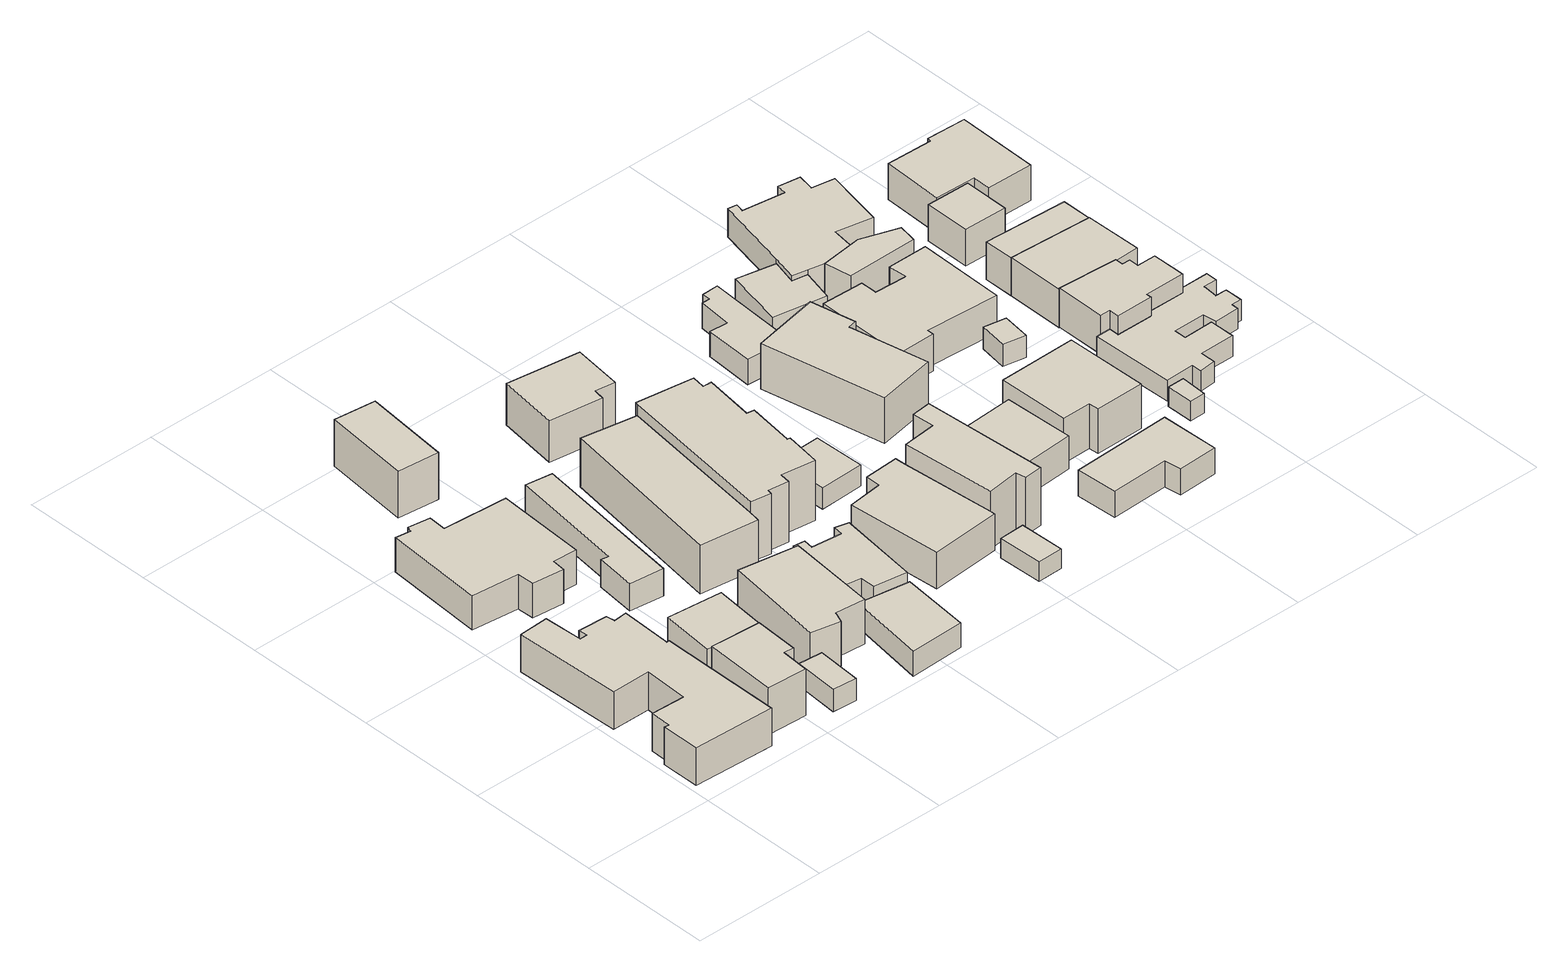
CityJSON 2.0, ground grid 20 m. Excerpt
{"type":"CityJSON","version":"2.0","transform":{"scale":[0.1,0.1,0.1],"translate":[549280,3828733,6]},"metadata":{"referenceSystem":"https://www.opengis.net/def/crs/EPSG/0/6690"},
"CityObjects":{
"building1":{"type":"Building","attributes":{"計測周辺長":62.45,"1/2500図郭":106,"区名":"東住吉区","町丁目名称":"住道矢田４丁目","街区番号":9,"class":"3001","usage":"411","measuredHeight":5.7,"storeysAboveGround":2,"BuildingDetailAttribute.buildingRoofEdgeArea":166.31,"BuildingDetailAttribute.buildingStructureType":"601","BuildingDetailAttribute.buildingStructureOrgType":"1","BuildingDetailAttribute.detailedUsage":"1110","BuildingDetailAttribute.specifiedBuildingCoverageRate":0.8,"BuildingDetailAttribute.surveyYear":2017,"BuildingRiverFloodingRiskAttribute.description":"2","BuildingRiverFloodingRiskAttribute.rank":"3","BuildingRiverFloodingRiskAttribute.depth":3.97,"BuildingRiverFloodingRiskAttribute.adminType":"1","BuildingRiverFloodingRiskAttribute.scale":"1","BuildingRiverFloodingRiskAttribute.duration":17.55,"BuildingIDAttribute.prefecture":"27","BuildingIDAttribute.city":"27121"},"geometry":[{"type":"Solid","lod":"1","boundaries":[[[[0,1,2,3,4,5,6,7,8,9,10,11,12,13,14,15,16,17]],[[16,18,19,17]],[[15,20,18,16]],[[14,21,20,15]],[[13,22,21,14]],[[12,23,22,13]],[[11,24,23,12]],[[10,25,24,11]],[[9,26,25,10]],[[8,27,26,9]],[[7,28,27,8]],[[6,29,28,7]],[[5,30,29,6]],[[4,31,30,5]],[[3,32,31,4]],[[2,33,32,3]],[[1,34,33,2]],[[0,35,34,1]],[[17,19,35,0]],[[18,20,21,22,23,24,25,26,27,28,29,30,31,32,33,34,35,19]]]]}]},
"building2":{"type":"Building","attributes":{"計測周辺長":36.95,"1/2500図郭":106,"区名":"東住吉区","町丁目名称":"住道矢田４丁目","街区番号":9,"class":"3001","usage":"411","measuredHeight":7.2,"storeysAboveGround":2,"BuildingDetailAttribute.buildingRoofEdgeArea":76.13,"BuildingDetailAttribute.buildingStructureType":"610","BuildingDetailAttribute.buildingStructureOrgType":"2","BuildingDetailAttribute.detailedUsage":"1110","BuildingDetailAttribute.specifiedBuildingCoverageRate":0.8,"BuildingDetailAttribute.surveyYear":2017,"BuildingRiverFloodingRiskAttribute.description":"2","BuildingRiverFloodingRiskAttribute.rank":"3","BuildingRiverFloodingRiskAttribute.depth":3.76,"BuildingRiverFloodingRiskAttribute.adminType":"1","BuildingRiverFloodingRiskAttribute.scale":"1","BuildingRiverFloodingRiskAttribute.duration":16.78,"BuildingIDAttribute.prefecture":"27","BuildingIDAttribute.city":"27121"},"geometry":[{"type":"Solid","lod":"1","boundaries":[[[[36,37,38,39,40,41]],[[40,42,43,41]],[[39,44,42,40]],[[38,45,44,39]],[[37,46,45,38]],[[36,47,46,37]],[[41,43,47,36]],[[42,44,45,46,47,43]]]]}]},
"building3":{"type":"Building","attributes":{"計測周辺長":67.31,"1/2500図郭":106,"区名":"東住吉区","町丁目名称":"住道矢田４丁目","街区番号":7,"class":"3001","usage":"411","measuredHeight":5.4,"storeysAboveGround":1,"BuildingDetailAttribute.buildingRoofEdgeArea":230.31,"BuildingDetailAttribute.buildingStructureType":"601","BuildingDetailAttribute.buildingStructureOrgType":"1","BuildingDetailAttribute.detailedUsage":"1110","BuildingDetailAttribute.specifiedBuildingCoverageRate":0.8,"BuildingDetailAttribute.surveyYear":2017,"BuildingRiverFloodingRiskAttribute.description":"2","BuildingRiverFloodingRiskAttribute.rank":"3","BuildingRiverFloodingRiskAttribute.depth":3.87,"BuildingRiverFloodingRiskAttribute.adminType":"1","BuildingRiverFloodingRiskAttribute.scale":"1","BuildingRiverFloodingRiskAttribute.duration":16.97,"BuildingIDAttribute.prefecture":"27","BuildingIDAttribute.city":"27121"},"geometry":[{"type":"Solid","lod":"1","boundaries":[[[[48,49,50,51,52,53,54,55,56,57,58,59]],[[58,60,61,59]],[[57,62,60,58]],[[56,63,62,57]],[[55,64,63,56]],[[54,65,64,55]],[[53,66,65,54]],[[52,67,66,53]],[[51,68,67,52]],[[50,69,68,51]],[[49,70,69,50]],[[48,71,70,49]],[[59,61,71,48]],[[60,62,63,64,65,66,67,68,69,70,71,61]]]]}]},
"building4":{"type":"Building","attributes":{"計測周辺長":20.59,"1/2500図郭":106,"区名":"東住吉区","町丁目名称":"住道矢田４丁目","街区番号":9,"class":"3001","usage":"411","measuredHeight":3.4,"storeysAboveGround":1,"BuildingDetailAttribute.buildingRoofEdgeArea":24.01,"BuildingDetailAttribute.buildingStructureType":"601","BuildingDetailAttribute.buildingStructureOrgType":"1","BuildingDetailAttribute.detailedUsage":"1110","BuildingDetailAttribute.specifiedBuildingCoverageRate":0.8,"BuildingDetailAttribute.surveyYear":2017,"BuildingRiverFloodingRiskAttribute.description":"2","BuildingRiverFloodingRiskAttribute.rank":"3","BuildingRiverFloodingRiskAttribute.depth":3.96,"BuildingRiverFloodingRiskAttribute.adminType":"1","BuildingRiverFloodingRiskAttribute.scale":"1","BuildingRiverFloodingRiskAttribute.duration":16.78,"BuildingIDAttribute.prefecture":"27","BuildingIDAttribute.city":"27121"},"geometry":[{"type":"Solid","lod":"1","boundaries":[[[[72,73,74,75]],[[74,76,77,75]],[[73,78,76,74]],[[72,79,78,73]],[[75,77,79,72]],[[76,78,79,77]]]]}]},
"building5":{"type":"Building","attributes":{"計測周辺長":35.33,"1/2500図郭":106,"区名":"東住吉区","町丁目名称":"住道矢田４丁目","街区番号":9,"class":"3001","usage":"411","measuredHeight":4.2,"storeysAboveGround":1,"BuildingDetailAttribute.buildingRoofEdgeArea":74.2,"BuildingDetailAttribute.buildingStructureType":"610","BuildingDetailAttribute.buildingStructureOrgType":"2","BuildingDetailAttribute.detailedUsage":"1110","BuildingDetailAttribute.specifiedBuildingCoverageRate":0.8,"BuildingDetailAttribute.surveyYear":2017,"BuildingRiverFloodingRiskAttribute.description":"2","BuildingRiverFloodingRiskAttribute.rank":"3","BuildingRiverFloodingRiskAttribute.depth":3.97,"BuildingRiverFloodingRiskAttribute.adminType":"1","BuildingRiverFloodingRiskAttribute.scale":"1","BuildingRiverFloodingRiskAttribute.duration":17.55,"BuildingIDAttribute.prefecture":"27","BuildingIDAttribute.city":"27121"},"geometry":[{"type":"Solid","lod":"1","boundaries":[[[[80,81,82,83,84,85]],[[84,86,87,85]],[[83,88,86,84]],[[82,89,88,83]],[[81,90,89,82]],[[80,91,90,81]],[[85,87,91,80]],[[86,88,89,90,91,87]]]]}]},
"building6":{"type":"Building","attributes":{"計測周辺長":48.67,"1/2500図郭":106,"区名":"東住吉区","町丁目名称":"住道矢田４丁目","街区番号":9,"class":"3001","usage":"411","measuredHeight":6.9,"storeysAboveGround":2,"BuildingDetailAttribute.buildingRoofEdgeArea":133.5,"BuildingDetailAttribute.buildingStructureType":"601","BuildingDetailAttribute.buildingStructureOrgType":"1","BuildingDetailAttribute.detailedUsage":"1110","BuildingDetailAttribute.specifiedBuildingCoverageRate":0.8,"BuildingDetailAttribute.surveyYear":2017,"BuildingRiverFloodingRiskAttribute.description":"2","BuildingRiverFloodingRiskAttribute.rank":"3","BuildingRiverFloodingRiskAttribute.depth":4.06,"BuildingRiverFloodingRiskAttribute.adminType":"1","BuildingRiverFloodingRiskAttribute.scale":"1","BuildingRiverFloodingRiskAttribute.duration":17.55,"BuildingIDAttribute.prefecture":"27","BuildingIDAttribute.city":"27121"},"geometry":[{"type":"Solid","lod":"1","boundaries":[[[[92,93,94,95,96,97]],[[96,98,99,97]],[[95,100,98,96]],[[94,101,100,95]],[[93,102,101,94]],[[92,103,102,93]],[[97,99,103,92]],[[98,100,101,102,103,99]]]]}]},
"building7":{"type":"Building","attributes":{"計測周辺長":57.58,"1/2500図郭":106,"区名":"東住吉区","町丁目名称":"住道矢田４丁目","街区番号":7,"class":"3001","usage":"411","measuredHeight":4.2,"storeysAboveGround":1,"BuildingDetailAttribute.buildingRoofEdgeArea":100.69,"BuildingDetailAttribute.buildingStructureType":"601","BuildingDetailAttribute.buildingStructureOrgType":"1","BuildingDetailAttribute.detailedUsage":"1110","BuildingDetailAttribute.specifiedBuildingCoverageRate":0.8,"BuildingDetailAttribute.surveyYear":2017,"BuildingRiverFloodingRiskAttribute.description":"2","BuildingRiverFloodingRiskAttribute.rank":"3","BuildingRiverFloodingRiskAttribute.depth":3.87,"BuildingRiverFloodingRiskAttribute.adminType":"1","BuildingRiverFloodingRiskAttribute.scale":"1","BuildingRiverFloodingRiskAttribute.duration":16.97,"BuildingIDAttribute.prefecture":"27","BuildingIDAttribute.city":"27121"},"geometry":[{"type":"Solid","lod":"1","boundaries":[[[[104,105,106,107,108,109]],[[108,110,111,109]],[[107,112,110,108]],[[106,113,112,107]],[[105,114,113,106]],[[104,115,114,105]],[[109,111,115,104]],[[110,112,113,114,115,111]]]]}]},
"building8":{"type":"Building","attributes":{"class":"3001","measuredHeight":7.2,"BuildingDetailAttribute.specifiedBuildingCoverageRate":0.8,"BuildingDetailAttribute.surveyYear":2017,"BuildingRiverFloodingRiskAttribute.description":"2","BuildingRiverFloodingRiskAttribute.rank":"3","BuildingRiverFloodingRiskAttribute.depth":3.97,"BuildingRiverFloodingRiskAttribute.adminType":"1","BuildingRiverFloodingRiskAttribute.scale":"1","BuildingRiverFloodingRiskAttribute.duration":17.82,"BuildingIDAttribute.prefecture":"27","BuildingIDAttribute.city":"27121"},"geometry":[{"type":"Solid","lod":"1","boundaries":[[[[116,117,118,119]],[[118,120,121,119]],[[117,122,120,118]],[[116,123,122,117]],[[119,121,123,116]],[[120,122,123,121]]]]}]},
"building9":{"type":"Building","attributes":{"計測周辺長":38.6,"1/2500図郭":106,"区名":"東住吉区","町丁目名称":"住道矢田４丁目","街区番号":9,"class":"3001","usage":"411","measuredHeight":3.8,"storeysAboveGround":2,"BuildingDetailAttribute.buildingRoofEdgeArea":89.41,"BuildingDetailAttribute.buildingStructureType":"601","BuildingDetailAttribute.buildingStructureOrgType":"1","BuildingDetailAttribute.detailedUsage":"1110","BuildingDetailAttribute.specifiedBuildingCoverageRate":0.8,"BuildingDetailAttribute.surveyYear":2017,"BuildingRiverFloodingRiskAttribute.description":"2","BuildingRiverFloodingRiskAttribute.rank":"3","BuildingRiverFloodingRiskAttribute.depth":4.32,"BuildingRiverFloodingRiskAttribute.adminType":"1","BuildingRiverFloodingRiskAttribute.scale":"1","BuildingRiverFloodingRiskAttribute.duration":17.8,"BuildingIDAttribute.prefecture":"27","BuildingIDAttribute.city":"27121"},"geometry":[{"type":"Solid","lod":"1","boundaries":[[[[124,125,126,127]],[[126,128,129,127]],[[125,130,128,126]],[[124,131,130,125]],[[127,129,131,124]],[[128,130,131,129]]]]}]},
"building10":{"type":"Building","attributes":{"計測周辺長":69.1,"1/2500図郭":106,"区名":"東住吉区","町丁目名称":"住道矢田４丁目","街区番号":8,"class":"3001","usage":"412","measuredHeight":7.4,"storeysAboveGround":2,"BuildingDetailAttribute.buildingRoofEdgeArea":223.31,"BuildingDetailAttribute.buildingStructureType":"601","BuildingDetailAttribute.buildingStructureOrgType":"1","BuildingDetailAttribute.detailedUsage":"1130","BuildingDetailAttribute.specifiedBuildingCoverageRate":0.8,"BuildingDetailAttribute.surveyYear":2017,"BuildingRiverFloodingRiskAttribute.description":"2","BuildingRiverFloodingRiskAttribute.rank":"3","BuildingRiverFloodingRiskAttribute.depth":3.98,"BuildingRiverFloodingRiskAttribute.adminType":"1","BuildingRiverFloodingRiskAttribute.scale":"1","BuildingRiverFloodingRiskAttribute.duration":16.97,"BuildingIDAttribute.prefecture":"27","BuildingIDAttribute.city":"27121"},"geometry":[{"type":"Solid","lod":"1","boundaries":[[[[132,133,134,135,136]],[[135,137,138,136]],[[134,139,137,135]],[[133,140,139,134]],[[132,141,140,133]],[[136,138,141,132]],[[137,139,140,141,138]]]]}]},
"building11":{"type":"Building","attributes":{"計測周辺長":44.23,"1/2500図郭":106,"区名":"東住吉区","町丁目名称":"住道矢田４丁目","街区番号":9,"class":"3001","usage":"411","measuredHeight":4.2,"storeysAboveGround":1,"BuildingDetailAttribute.buildingRoofEdgeArea":90.44,"BuildingDetailAttribute.buildingStructureType":"601","BuildingDetailAttribute.buildingStructureOrgType":"1","BuildingDetailAttribute.detailedUsage":"1110","BuildingDetailAttribute.specifiedBuildingCoverageRate":0.8,"BuildingDetailAttribute.surveyYear":2017,"BuildingRiverFloodingRiskAttribute.description":"2","BuildingRiverFloodingRiskAttribute.rank":"3","BuildingRiverFloodingRiskAttribute.depth":4.28,"BuildingRiverFloodingRiskAttribute.adminType":"1","BuildingRiverFloodingRiskAttribute.scale":"1","BuildingRiverFloodingRiskAttribute.duration":19.35,"BuildingIDAttribute.prefecture":"27","BuildingIDAttribute.city":"27121"},"geometry":[{"type":"Solid","lod":"1","boundaries":[[[[142,143,144,145,146,147,148,149,150,151]],[[150,152,153,151]],[[149,154,152,150]],[[148,155,154,149]],[[147,156,155,148]],[[146,157,156,147]],[[145,158,157,146]],[[144,159,158,145]],[[143,160,159,144]],[[142,161,160,143]],[[151,153,161,142]],[[152,154,155,156,157,158,159,160,161,153]]]]}]},
"building12":{"type":"Building","attributes":{"計測周辺長":72,"1/2500図郭":106,"区名":"東住吉区","町丁目名称":"住道矢田４丁目","街区番号":8,"class":"3001","usage":"412","measuredHeight":9.2,"storeysAboveGround":3,"BuildingDetailAttribute.buildingRoofEdgeArea":248.65,"BuildingDetailAttribute.buildingStructureType":"603","BuildingDetailAttribute.buildingStructureOrgType":"3","BuildingDetailAttribute.detailedUsage":"1130","BuildingDetailAttribute.specifiedBuildingCoverageRate":0.8,"BuildingDetailAttribute.surveyYear":2017,"BuildingRiverFloodingRiskAttribute.description":"2","BuildingRiverFloodingRiskAttribute.rank":"3","BuildingRiverFloodingRiskAttribute.depth":3.98,"BuildingRiverFloodingRiskAttribute.adminType":"1","BuildingRiverFloodingRiskAttribute.scale":"1","BuildingRiverFloodingRiskAttribute.duration":18.13,"BuildingIDAttribute.prefecture":"27","BuildingIDAttribute.city":"27121"},"geometry":[{"type":"Solid","lod":"1","boundaries":[[[[162,163,164,165,166,167,168,169,170,171,172,173,174,175,176]],[[175,177,178,176]],[[174,179,177,175]],[[173,180,179,174]],[[172,181,180,173]],[[171,182,181,172]],[[170,183,182,171]],[[169,184,183,170]],[[168,185,184,169]],[[167,186,185,168]],[[166,187,186,167]],[[165,188,187,166]],[[164,189,188,165]],[[163,190,189,164]],[[162,191,190,163]],[[176,178,191,162]],[[177,179,180,181,182,183,184,185,186,187,188,189,190,191,178]]]]}]},
"building13":{"type":"Building","attributes":{"計測周辺長":40.5,"1/2500図郭":106,"区名":"東住吉区","町丁目名称":"住道矢田４丁目","街区番号":8,"class":"3001","usage":"411","measuredHeight":6.4,"storeysAboveGround":2,"BuildingDetailAttribute.buildingRoofEdgeArea":96.51,"BuildingDetailAttribute.buildingStructureType":"601","BuildingDetailAttribute.buildingStructureOrgType":"1","BuildingDetailAttribute.detailedUsage":"1110","BuildingDetailAttribute.specifiedBuildingCoverageRate":0.8,"BuildingDetailAttribute.surveyYear":2017,"BuildingRiverFloodingRiskAttribute.description":"2","BuildingRiverFloodingRiskAttribute.rank":"3","BuildingRiverFloodingRiskAttribute.depth":4.09,"BuildingRiverFloodingRiskAttribute.adminType":"1","BuildingRiverFloodingRiskAttribute.scale":"1","BuildingRiverFloodingRiskAttribute.duration":16.97,"BuildingIDAttribute.prefecture":"27","BuildingIDAttribute.city":"27121"},"geometry":[{"type":"Solid","lod":"1","boundaries":[[[[192,193,194,195,196,197]],[[196,198,199,197]],[[195,200,198,196]],[[194,201,200,195]],[[193,202,201,194]],[[192,203,202,193]],[[197,199,203,192]],[[198,200,201,202,203,199]]]]}]},
"building14":{"type":"Building","attributes":{"計測周辺長":53.59,"1/2500図郭":106,"区名":"東住吉区","町丁目名称":"住道矢田４丁目","街区番号":9,"class":"3001","usage":"411","measuredHeight":5.7,"storeysAboveGround":2,"BuildingDetailAttribute.buildingRoofEdgeArea":159.07,"BuildingDetailAttribute.buildingStructureType":"601","BuildingDetailAttribute.buildingStructureOrgType":"1","BuildingDetailAttribute.detailedUsage":"1110","BuildingDetailAttribute.specifiedBuildingCoverageRate":0.8,"BuildingDetailAttribute.surveyYear":2017,"BuildingRiverFloodingRiskAttribute.description":"2","BuildingRiverFloodingRiskAttribute.rank":"3","BuildingRiverFloodingRiskAttribute.depth":4.08,"BuildingRiverFloodingRiskAttribute.adminType":"1","BuildingRiverFloodingRiskAttribute.scale":"1","BuildingRiverFloodingRiskAttribute.duration":19.35,"BuildingIDAttribute.prefecture":"27","BuildingIDAttribute.city":"27121"},"geometry":[{"type":"Solid","lod":"1","boundaries":[[[[204,205,206,207,208,209,210,211]],[[210,212,213,211]],[[209,214,212,210]],[[208,215,214,209]],[[207,216,215,208]],[[206,217,216,207]],[[205,218,217,206]],[[204,219,218,205]],[[211,213,219,204]],[[212,214,215,216,217,218,219,213]]]]}]},
"building15":{"type":"Building","attributes":{"計測周辺長":20.99,"1/2500図郭":106,"区名":"東住吉区","町丁目名称":"住道矢田４丁目","街区番号":9,"class":"3001","usage":"411","storeysAboveGround":1,"BuildingDetailAttribute.buildingRoofEdgeArea":25.4,"BuildingDetailAttribute.buildingStructureType":"610","BuildingDetailAttribute.buildingStructureOrgType":"2","BuildingDetailAttribute.detailedUsage":"1110","BuildingDetailAttribute.specifiedBuildingCoverageRate":0.8,"BuildingDetailAttribute.surveyYear":2017,"BuildingRiverFloodingRiskAttribute.description":"2","BuildingRiverFloodingRiskAttribute.rank":"3","BuildingRiverFloodingRiskAttribute.depth":4.02,"BuildingRiverFloodingRiskAttribute.adminType":"1","BuildingRiverFloodingRiskAttribute.scale":"1","BuildingRiverFloodingRiskAttribute.duration":17.8,"BuildingIDAttribute.prefecture":"27","BuildingIDAttribute.city":"27121"},"geometry":[{"type":"Solid","lod":"1","boundaries":[[[[220,221,222,223]],[[222,224,225,223]],[[221,226,224,222]],[[220,227,226,221]],[[223,225,227,220]],[[224,226,227,225]]]]}]},
"building16":{"type":"Building","attributes":{"class":"3001","measuredHeight":3.3,"BuildingDetailAttribute.specifiedBuildingCoverageRate":0.8,"BuildingDetailAttribute.surveyYear":2017,"BuildingRiverFloodingRiskAttribute.description":"2","BuildingRiverFloodingRiskAttribute.rank":"3","BuildingRiverFloodingRiskAttribute.depth":4.38,"BuildingRiverFloodingRiskAttribute.adminType":"1","BuildingRiverFloodingRiskAttribute.scale":"1","BuildingRiverFloodingRiskAttribute.duration":19.35,"BuildingIDAttribute.prefecture":"27","BuildingIDAttribute.city":"27121"},"geometry":[{"type":"Solid","lod":"1","boundaries":[[[[228,229,230,231]],[[230,232,233,231]],[[229,234,232,230]],[[228,235,234,229]],[[231,233,235,228]],[[232,234,235,233]]]]}]},
"building17":{"type":"Building","attributes":{"計測周辺長":55.22,"1/2500図郭":106,"区名":"東住吉区","町丁目名称":"住道矢田４丁目","街区番号":9,"class":"3001","usage":"411","measuredHeight":8.9,"storeysAboveGround":3,"BuildingDetailAttribute.buildingRoofEdgeArea":128.14,"BuildingDetailAttribute.buildingStructureType":"610","BuildingDetailAttribute.buildingStructureOrgType":"2","BuildingDetailAttribute.detailedUsage":"1110","BuildingDetailAttribute.specifiedBuildingCoverageRate":0.8,"BuildingDetailAttribute.surveyYear":2017,"BuildingRiverFloodingRiskAttribute.description":"2","BuildingRiverFloodingRiskAttribute.rank":"3","BuildingRiverFloodingRiskAttribute.depth":3.92,"BuildingRiverFloodingRiskAttribute.adminType":"1","BuildingRiverFloodingRiskAttribute.scale":"1","BuildingRiverFloodingRiskAttribute.duration":19.75,"BuildingIDAttribute.prefecture":"27","BuildingIDAttribute.city":"27121"},"geometry":[{"type":"Solid","lod":"1","boundaries":[[[[236,237,238,239,240,241,242,243]],[[242,244,245,243]],[[241,246,244,242]],[[240,247,246,241]],[[239,248,247,240]],[[238,249,248,239]],[[237,250,249,238]],[[236,251,250,237]],[[243,245,251,236]],[[244,246,247,248,249,250,251,245]]]]}]},
"building18":{"type":"Building","attributes":{"計測周辺長":39.57,"1/2500図郭":106,"区名":"東住吉区","町丁目名称":"住道矢田４丁目","街区番号":9,"class":"3001","usage":"411","measuredHeight":5.1,"storeysAboveGround":1,"BuildingDetailAttribute.buildingRoofEdgeArea":86.78,"BuildingDetailAttribute.buildingStructureType":"601","BuildingDetailAttribute.buildingStructureOrgType":"1","BuildingDetailAttribute.detailedUsage":"1110","BuildingDetailAttribute.specifiedBuildingCoverageRate":0.8,"BuildingDetailAttribute.surveyYear":2017,"BuildingRiverFloodingRiskAttribute.description":"2","BuildingRiverFloodingRiskAttribute.rank":"3","BuildingRiverFloodingRiskAttribute.depth":4.02,"BuildingRiverFloodingRiskAttribute.adminType":"1","BuildingRiverFloodingRiskAttribute.scale":"1","BuildingRiverFloodingRiskAttribute.duration":19.75,"BuildingIDAttribute.prefecture":"27","BuildingIDAttribute.city":"27121"},"geometry":[{"type":"Solid","lod":"1","boundaries":[[[[252,253,254,255]],[[254,256,257,255]],[[253,258,256,254]],[[252,259,258,253]],[[255,257,259,252]],[[256,258,259,257]]]]}]},
"building19":{"type":"Building","attributes":{"計測周辺長":58.29,"1/2500図郭":106,"区名":"東住吉区","町丁目名称":"住道矢田４丁目","街区番号":8,"class":"3001","usage":"411","measuredHeight":7,"storeysAboveGround":2,"BuildingDetailAttribute.buildingRoofEdgeArea":178.87,"BuildingDetailAttribute.buildingStructureType":"601","BuildingDetailAttribute.buildingStructureOrgType":"1","BuildingDetailAttribute.detailedUsage":"1110","BuildingDetailAttribute.specifiedBuildingCoverageRate":0.8,"BuildingDetailAttribute.surveyYear":2017,"BuildingRiverFloodingRiskAttribute.description":"2","BuildingRiverFloodingRiskAttribute.rank":"3","BuildingRiverFloodingRiskAttribute.depth":3.91,"BuildingRiverFloodingRiskAttribute.adminType":"1","BuildingRiverFloodingRiskAttribute.scale":"1","BuildingRiverFloodingRiskAttribute.duration":18.3,"BuildingIDAttribute.prefecture":"27","BuildingIDAttribute.city":"27121"},"geometry":[{"type":"Solid","lod":"1","boundaries":[[[[260,261,262,263,264,265]],[[264,266,267,265]],[[263,268,266,264]],[[262,269,268,263]],[[261,270,269,262]],[[260,271,270,261]],[[265,267,271,260]],[[266,268,269,270,271,267]]]]}]},
"building20":{"type":"Building","attributes":{"計測周辺長":40.36,"1/2500図郭":106,"区名":"東住吉区","町丁目名称":"住道矢田４丁目","街区番号":8,"class":"3001","usage":"422","measuredHeight":3.8,"storeysAboveGround":2,"BuildingDetailAttribute.buildingRoofEdgeArea":69.53,"BuildingDetailAttribute.buildingStructureType":"601","BuildingDetailAttribute.buildingStructureOrgType":"1","BuildingDetailAttribute.detailedUsage":"1409","BuildingDetailAttribute.specifiedBuildingCoverageRate":0.8,"BuildingDetailAttribute.surveyYear":2017,"BuildingRiverFloodingRiskAttribute.description":"2","BuildingRiverFloodingRiskAttribute.rank":"3","BuildingRiverFloodingRiskAttribute.depth":3.77,"BuildingRiverFloodingRiskAttribute.adminType":"1","BuildingRiverFloodingRiskAttribute.scale":"1","BuildingRiverFloodingRiskAttribute.duration":17.72,"BuildingIDAttribute.prefecture":"27","BuildingIDAttribute.city":"27121"},"geometry":[{"type":"Solid","lod":"1","boundaries":[[[[272,273,274,275,276,277,278,279]],[[278,280,281,279]],[[277,282,280,278]],[[276,283,282,277]],[[275,284,283,276]],[[274,285,284,275]],[[273,286,285,274]],[[272,287,286,273]],[[279,281,287,272]],[[280,282,283,284,285,286,287,281]]]]}]},
"building21":{"type":"Building","attributes":{"計測周辺長":47.29,"1/2500図郭":106,"区名":"東住吉区","町丁目名称":"住道矢田４丁目","街区番号":9,"class":"3001","usage":"411","measuredHeight":4,"storeysAboveGround":1,"BuildingDetailAttribute.buildingRoofEdgeArea":109.22,"BuildingDetailAttribute.buildingStructureType":"601","BuildingDetailAttribute.buildingStructureOrgType":"1","BuildingDetailAttribute.detailedUsage":"1110","BuildingDetailAttribute.specifiedBuildingCoverageRate":0.8,"BuildingDetailAttribute.surveyYear":2017,"BuildingRiverFloodingRiskAttribute.description":"2","BuildingRiverFloodingRiskAttribute.rank":"3","BuildingRiverFloodingRiskAttribute.depth":4.23,"BuildingRiverFloodingRiskAttribute.adminType":"1","BuildingRiverFloodingRiskAttribute.scale":"1","BuildingRiverFloodingRiskAttribute.duration":17.35,"BuildingIDAttribute.prefecture":"27","BuildingIDAttribute.city":"27121"},"geometry":[{"type":"Solid","lod":"1","boundaries":[[[[288,289,290,291,292,293]],[[292,294,295,293]],[[291,296,294,292]],[[290,297,296,291]],[[289,298,297,290]],[[288,299,298,289]],[[293,295,299,288]],[[294,296,297,298,299,295]]]]}]},
"building22":{"type":"Building","attributes":{"計測周辺長":51.57,"1/2500図郭":106,"区名":"東住吉区","町丁目名称":"住道矢田４丁目","街区番号":9,"class":"3001","usage":"411","measuredHeight":6.9,"storeysAboveGround":2,"BuildingDetailAttribute.buildingRoofEdgeArea":128.25,"BuildingDetailAttribute.buildingStructureType":"601","BuildingDetailAttribute.buildingStructureOrgType":"1","BuildingDetailAttribute.detailedUsage":"1110","BuildingDetailAttribute.specifiedBuildingCoverageRate":0.8,"BuildingDetailAttribute.surveyYear":2017,"BuildingRiverFloodingRiskAttribute.description":"2","BuildingRiverFloodingRiskAttribute.rank":"3","BuildingRiverFloodingRiskAttribute.depth":4.12,"BuildingRiverFloodingRiskAttribute.adminType":"1","BuildingRiverFloodingRiskAttribute.scale":"1","BuildingRiverFloodingRiskAttribute.duration":19.75,"BuildingIDAttribute.prefecture":"27","BuildingIDAttribute.city":"27121"},"geometry":[{"type":"Solid","lod":"1","boundaries":[[[[300,301,302,303,304,305]],[[304,306,307,305]],[[303,308,306,304]],[[302,309,308,303]],[[301,310,309,302]],[[300,311,310,301]],[[305,307,311,300]],[[306,308,309,310,311,307]]]]}]},
"building23":{"type":"Building","attributes":{"計測周辺長":33.67,"1/2500図郭":106,"区名":"東住吉区","町丁目名称":"住道矢田４丁目","街区番号":8,"class":"3001","usage":"411","measuredHeight":3.4,"storeysAboveGround":1,"BuildingDetailAttribute.buildingRoofEdgeArea":62.67,"BuildingDetailAttribute.buildingStructureType":"601","BuildingDetailAttribute.buildingStructureOrgType":"1","BuildingDetailAttribute.detailedUsage":"1110","BuildingDetailAttribute.specifiedBuildingCoverageRate":0.8,"BuildingDetailAttribute.surveyYear":2017,"BuildingRiverFloodingRiskAttribute.description":"2","BuildingRiverFloodingRiskAttribute.rank":"3","BuildingRiverFloodingRiskAttribute.depth":3.97,"BuildingRiverFloodingRiskAttribute.adminType":"1","BuildingRiverFloodingRiskAttribute.scale":"1","BuildingRiverFloodingRiskAttribute.duration":17.72,"BuildingIDAttribute.prefecture":"27","BuildingIDAttribute.city":"27121"},"geometry":[{"type":"Solid","lod":"1","boundaries":[[[[312,313,314,315,316,317]],[[316,318,319,317]],[[315,320,318,316]],[[314,321,320,315]],[[313,322,321,314]],[[312,323,322,313]],[[317,319,323,312]],[[318,320,321,322,323,319]]]]}]},
"building24":{"type":"Building","attributes":{"計測周辺長":67.05,"1/2500図郭":106,"区名":"東住吉区","町丁目名称":"住道矢田４丁目","街区番号":8,"class":"3001","usage":"411","measuredHeight":5.7,"storeysAboveGround":2,"BuildingDetailAttribute.buildingRoofEdgeArea":209.22,"BuildingDetailAttribute.buildingStructureType":"601","BuildingDetailAttribute.buildingStructureOrgType":"1","BuildingDetailAttribute.detailedUsage":"1110","BuildingDetailAttribute.specifiedBuildingCoverageRate":0.8,"BuildingDetailAttribute.surveyYear":2017,"BuildingRiverFloodingRiskAttribute.description":"2","BuildingRiverFloodingRiskAttribute.rank":"3","BuildingRiverFloodingRiskAttribute.depth":4.11,"BuildingRiverFloodingRiskAttribute.adminType":"1","BuildingRiverFloodingRiskAttribute.scale":"1","BuildingRiverFloodingRiskAttribute.duration":18.3,"BuildingIDAttribute.prefecture":"27","BuildingIDAttribute.city":"27121"},"geometry":[{"type":"Solid","lod":"1","boundaries":[[[[324,325,326,327,328,329,330,331,332,333]],[[332,334,335,333]],[[331,336,334,332]],[[330,337,336,331]],[[329,338,337,330]],[[328,339,338,329]],[[327,340,339,328]],[[326,341,340,327]],[[325,342,341,326]],[[324,343,342,325]],[[333,335,343,324]],[[334,336,337,338,339,340,341,342,343,335]]]]}]},
"building25":{"type":"Building","attributes":{"計測周辺長":15.49,"1/2500図郭":106,"区名":"東住吉区","町丁目名称":"住道矢田４丁目","街区番号":8,"class":"3001","usage":"411","measuredHeight":3.4,"storeysAboveGround":1,"BuildingDetailAttribute.buildingRoofEdgeArea":14.8,"BuildingDetailAttribute.buildingStructureType":"601","BuildingDetailAttribute.buildingStructureOrgType":"1","BuildingDetailAttribute.detailedUsage":"1110","BuildingDetailAttribute.specifiedBuildingCoverageRate":0.8,"BuildingDetailAttribute.surveyYear":2017,"BuildingRiverFloodingRiskAttribute.description":"2","BuildingRiverFloodingRiskAttribute.rank":"3","BuildingRiverFloodingRiskAttribute.depth":4.21,"BuildingRiverFloodingRiskAttribute.adminType":"1","BuildingRiverFloodingRiskAttribute.scale":"1","BuildingRiverFloodingRiskAttribute.duration":18.3,"BuildingIDAttribute.prefecture":"27","BuildingIDAttribute.city":"27121"},"geometry":[{"type":"Solid","lod":"1","boundaries":[[[[344,345,346,347]],[[346,348,349,347]],[[345,350,348,346]],[[344,351,350,345]],[[347,349,351,344]],[[348,350,351,349]]]]}]},
"building26":{"type":"Building","attributes":{"計測周辺長":12.76,"1/2500図郭":106,"区名":"東住吉区","町丁目名称":"住道矢田４丁目","街区番号":10,"class":"3001","usage":"411","storeysAboveGround":1,"BuildingDetailAttribute.buildingRoofEdgeArea":9.5,"BuildingDetailAttribute.buildingStructureType":"601","BuildingDetailAttribute.buildingStructureOrgType":"1","BuildingDetailAttribute.detailedUsage":"1110","BuildingDetailAttribute.specifiedBuildingCoverageRate":0.8,"BuildingDetailAttribute.surveyYear":2017,"BuildingRiverFloodingRiskAttribute.description":"2","BuildingRiverFloodingRiskAttribute.rank":"3","BuildingRiverFloodingRiskAttribute.depth":3.88,"BuildingRiverFloodingRiskAttribute.adminType":"1","BuildingRiverFloodingRiskAttribute.scale":"1","BuildingRiverFloodingRiskAttribute.duration":21.5,"BuildingIDAttribute.prefecture":"27","BuildingIDAttribute.city":"27121"},"geometry":[{"type":"Solid","lod":"1","boundaries":[[[[352,353,354,355]],[[354,356,357,355]],[[353,358,356,354]],[[352,359,358,353]],[[355,357,359,352]],[[356,358,359,357]]]]}]},
"building27":{"type":"Building","attributes":{"計測周辺長":29.72,"1/2500図郭":106,"区名":"東住吉区","町丁目名称":"住道矢田４丁目","街区番号":8,"class":"3001","usage":"411","measuredHeight":6.3,"storeysAboveGround":2,"BuildingDetailAttribute.buildingRoofEdgeArea":46.28,"BuildingDetailAttribute.buildingStructureType":"610","BuildingDetailAttribute.buildingStructureOrgType":"2","BuildingDetailAttribute.detailedUsage":"1110","BuildingDetailAttribute.specifiedBuildingCoverageRate":0.8,"BuildingDetailAttribute.surveyYear":2017,"BuildingRiverFloodingRiskAttribute.description":"2","BuildingRiverFloodingRiskAttribute.rank":"3","BuildingRiverFloodingRiskAttribute.depth":4.07,"BuildingRiverFloodingRiskAttribute.adminType":"1","BuildingRiverFloodingRiskAttribute.scale":"1","BuildingRiverFloodingRiskAttribute.duration":18.3,"BuildingIDAttribute.prefecture":"27","BuildingIDAttribute.city":"27121"},"geometry":[{"type":"Solid","lod":"1","boundaries":[[[[360,361,362,363,364]],[[363,365,366,364]],[[362,367,365,363]],[[361,368,367,362]],[[360,369,368,361]],[[364,366,369,360]],[[365,367,368,369,366]]]]}]},
"building28":{"type":"Building","attributes":{"計測周辺長":64.27,"1/2500図郭":106,"区名":"東住吉区","町丁目名称":"住道矢田４丁目","街区番号":8,"class":"3001","usage":"411","measuredHeight":4.4,"storeysAboveGround":1,"BuildingDetailAttribute.buildingRoofEdgeArea":190.84,"BuildingDetailAttribute.buildingStructureType":"601","BuildingDetailAttribute.buildingStructureOrgType":"1","BuildingDetailAttribute.detailedUsage":"1110","BuildingDetailAttribute.specifiedBuildingCoverageRate":0.8,"BuildingDetailAttribute.surveyYear":2017,"BuildingRiverFloodingRiskAttribute.description":"2","BuildingRiverFloodingRiskAttribute.rank":"3","BuildingRiverFloodingRiskAttribute.depth":4.07,"BuildingRiverFloodingRiskAttribute.adminType":"1","BuildingRiverFloodingRiskAttribute.scale":"1","BuildingRiverFloodingRiskAttribute.duration":17.72,"BuildingIDAttribute.prefecture":"27","BuildingIDAttribute.city":"27121"},"geometry":[{"type":"Solid","lod":"1","boundaries":[[[[370,371,372,373,374,375,376,377,378,379,380,381,382,383]],[[382,384,385,383]],[[381,386,384,382]],[[380,387,386,381]],[[379,388,387,380]],[[378,389,388,379]],[[377,390,389,378]],[[376,391,390,377]],[[375,392,391,376]],[[374,393,392,375]],[[373,394,393,374]],[[372,395,394,373]],[[371,396,395,372]],[[370,397,396,371]],[[383,385,397,370]],[[384,386,387,388,389,390,391,392,393,394,395,396,397,385]]]]}]},
"building29":{"type":"Building","attributes":{"計測周辺長":51.06,"1/2500図郭":106,"区名":"東住吉区","町丁目名称":"住道矢田４丁目","街区番号":10,"class":"3001","usage":"411","measuredHeight":3.2,"storeysAboveGround":2,"BuildingDetailAttribute.buildingRoofEdgeArea":104.4,"BuildingDetailAttribute.buildingStructureType":"601","BuildingDetailAttribute.buildingStructureOrgType":"1","BuildingDetailAttribute.detailedUsage":"1110","BuildingDetailAttribute.specifiedBuildingCoverageRate":0.8,"BuildingDetailAttribute.surveyYear":2017,"BuildingRiverFloodingRiskAttribute.description":"2","BuildingRiverFloodingRiskAttribute.rank":"3","BuildingRiverFloodingRiskAttribute.depth":3.88,"BuildingRiverFloodingRiskAttribute.adminType":"1","BuildingRiverFloodingRiskAttribute.scale":"1","BuildingRiverFloodingRiskAttribute.duration":21.5,"BuildingIDAttribute.prefecture":"27","BuildingIDAttribute.city":"27121"},"geometry":[{"type":"Solid","lod":"1","boundaries":[[[[398,399,400,401,402,403,404,405,406,407,408,409,410,411,412,413,414,415,416,417,418,419,420,421,422,423,424]],[[423,425,426,424]],[[422,427,425,423]],[[421,428,427,422]],[[420,429,428,421]],[[419,430,429,420]],[[418,431,430,419]],[[417,432,431,418]],[[416,433,432,417]],[[415,434,433,416]],[[414,435,434,415]],[[413,436,435,414]],[[412,437,436,413]],[[411,438,437,412]],[[410,439,438,411]],[[409,440,439,410]],[[408,441,440,409]],[[407,442,441,408]],[[406,443,442,407]],[[405,444,443,406]],[[404,445,444,405]],[[403,446,445,404]],[[402,447,446,403]],[[401,448,447,402]],[[400,449,448,401]],[[399,450,449,400]],[[398,451,450,399]],[[424,426,451,398]],[[425,427,428,429,430,431,432,433,434,435,436,437,438,439,440,441,442,443,444,445,446,447,448,449,450,451,426]]]]}]},
"building30":{"type":"Building","attributes":{"計測周辺長":43.67,"1/2500図郭":106,"区名":"東住吉区","町丁目名称":"住道矢田４丁目","街区番号":10,"class":"3001","usage":"411","measuredHeight":6,"storeysAboveGround":2,"BuildingDetailAttribute.buildingRoofEdgeArea":97.14,"BuildingDetailAttribute.buildingStructureType":"601","BuildingDetailAttribute.buildingStructureOrgType":"1","BuildingDetailAttribute.detailedUsage":"1110","BuildingDetailAttribute.specifiedBuildingCoverageRate":0.8,"BuildingDetailAttribute.surveyYear":2017,"BuildingRiverFloodingRiskAttribute.description":"2","BuildingRiverFloodingRiskAttribute.rank":"3","BuildingRiverFloodingRiskAttribute.depth":3.88,"BuildingRiverFloodingRiskAttribute.adminType":"1","BuildingRiverFloodingRiskAttribute.scale":"1","BuildingRiverFloodingRiskAttribute.duration":21.5,"BuildingIDAttribute.prefecture":"27","BuildingIDAttribute.city":"27121"},"geometry":[{"type":"Solid","lod":"1","boundaries":[[[[452,453,454,455,456,457,458,459,460,461,462,463,464]],[[463,465,466,464]],[[462,467,465,463]],[[461,468,467,462]],[[460,469,468,461]],[[459,470,469,460]],[[458,471,470,459]],[[457,472,471,458]],[[456,473,472,457]],[[455,474,473,456]],[[454,475,474,455]],[[453,476,475,454]],[[452,477,476,453]],[[464,466,477,452]],[[465,467,468,469,470,471,472,473,474,475,476,477,466]]]]}]},
"building31":{"type":"Building","attributes":{"計測周辺長":42.42,"1/2500図郭":106,"区名":"東住吉区","町丁目名称":"住道矢田４丁目","街区番号":10,"class":"3001","usage":"411","measuredHeight":5.8,"storeysAboveGround":2,"BuildingDetailAttribute.buildingRoofEdgeArea":109.33,"BuildingDetailAttribute.buildingStructureType":"601","BuildingDetailAttribute.buildingStructureOrgType":"1","BuildingDetailAttribute.detailedUsage":"1110","BuildingDetailAttribute.specifiedBuildingCoverageRate":0.8,"BuildingDetailAttribute.surveyYear":2017,"BuildingRiverFloodingRiskAttribute.description":"2","BuildingRiverFloodingRiskAttribute.rank":"3","BuildingRiverFloodingRiskAttribute.depth":3.68,"BuildingRiverFloodingRiskAttribute.adminType":"1","BuildingRiverFloodingRiskAttribute.scale":"1","BuildingRiverFloodingRiskAttribute.duration":19.85,"BuildingIDAttribute.prefecture":"27","BuildingIDAttribute.city":"27121"},"geometry":[{"type":"Solid","lod":"1","boundaries":[[[[478,479,480,481,482]],[[481,483,484,482]],[[480,485,483,481]],[[479,486,485,480]],[[478,487,486,479]],[[482,484,487,478]],[[483,485,486,487,484]]]]}]},
"building32":{"type":"Building","attributes":{"class":"3001","measuredHeight":5.7,"BuildingDetailAttribute.specifiedBuildingCoverageRate":0.8,"BuildingDetailAttribute.surveyYear":2017,"BuildingRiverFloodingRiskAttribute.description":"2","BuildingRiverFloodingRiskAttribute.rank":"3","BuildingRiverFloodingRiskAttribute.depth":3.88,"BuildingRiverFloodingRiskAttribute.adminType":"1","BuildingRiverFloodingRiskAttribute.scale":"1","BuildingRiverFloodingRiskAttribute.duration":19.85,"BuildingIDAttribute.prefecture":"27","BuildingIDAttribute.city":"27121"},"geometry":[{"type":"Solid","lod":"1","boundaries":[[[[488,489,490,491]],[[490,492,493,491]],[[489,494,492,490]],[[488,495,494,489]],[[491,493,495,488]],[[492,494,495,493]]]]}]},
"building33":{"type":"Building","attributes":{"計測周辺長":34.09,"1/2500図郭":106,"区名":"東住吉区","町丁目名称":"住道矢田４丁目","街区番号":10,"class":"3001","usage":"411","measuredHeight":5.8,"storeysAboveGround":2,"BuildingDetailAttribute.buildingRoofEdgeArea":56.3,"BuildingDetailAttribute.buildingStructureType":"601","BuildingDetailAttribute.buildingStructureOrgType":"1","BuildingDetailAttribute.detailedUsage":"1110","BuildingDetailAttribute.specifiedBuildingCoverageRate":0.8,"BuildingDetailAttribute.surveyYear":2017,"BuildingRiverFloodingRiskAttribute.description":"2","BuildingRiverFloodingRiskAttribute.rank":"3","BuildingRiverFloodingRiskAttribute.depth":3.78,"BuildingRiverFloodingRiskAttribute.adminType":"1","BuildingRiverFloodingRiskAttribute.scale":"1","BuildingRiverFloodingRiskAttribute.duration":19.85,"BuildingIDAttribute.prefecture":"27","BuildingIDAttribute.city":"27121"},"geometry":[{"type":"Solid","lod":"1","boundaries":[[[[481,496,497,482]],[[497,498,499,482]],[[496,500,498,497]],[[481,501,500,496]],[[482,499,501,481]],[[498,500,501,499]]]]}]},
"building34":{"type":"Building","attributes":{"計測周辺長":51.99,"1/2500図郭":106,"区名":"東住吉区","町丁目名称":"住道矢田４丁目","街区番号":11,"class":"3001","usage":"411","measuredHeight":5.5,"storeysAboveGround":2,"BuildingDetailAttribute.buildingRoofEdgeArea":147.71,"BuildingDetailAttribute.buildingStructureType":"601","BuildingDetailAttribute.buildingStructureOrgType":"1","BuildingDetailAttribute.detailedUsage":"1110","BuildingDetailAttribute.specifiedBuildingCoverageRate":0.8,"BuildingDetailAttribute.surveyYear":2017,"BuildingRiverFloodingRiskAttribute.description":"2","BuildingRiverFloodingRiskAttribute.rank":"3","BuildingRiverFloodingRiskAttribute.depth":3.77,"BuildingRiverFloodingRiskAttribute.adminType":"1","BuildingRiverFloodingRiskAttribute.scale":"1","BuildingRiverFloodingRiskAttribute.duration":21.15,"BuildingIDAttribute.prefecture":"27","BuildingIDAttribute.city":"27121"},"geometry":[{"type":"Solid","lod":"1","boundaries":[[[[502,503,504,505,506,507,508,509]],[[508,510,511,509]],[[507,512,510,508]],[[506,513,512,507]],[[505,514,513,506]],[[504,515,514,505]],[[503,516,515,504]],[[502,517,516,503]],[[509,511,517,502]],[[510,512,513,514,515,516,517,511]]]]}]}
},
"vertices":[
[49,343,11],[52,285,11],[63,285,11],[62,298,11],[106,296,11],[108,283,11],[128,285,11],[125,208,11],[129,208,11],[128,23,11],[6,27,11],[6,85,11],[13,84,11],[14,115,11],[64,113,11],[67,179,11],[9,179,11],[5,341,11],[9,179,69],[5,341,69],[67,179,69],[64,113,69],[14,115,69],[13,84,69],[6,85,69],[6,27,69],[128,23,69],[129,208,69],[125,208,69],[128,285,69],[108,283,69],[106,296,69],[62,298,69],[63,285,69],[52,285,69],[49,343,69],
[139,41,12],[146,150,12],[221,145,12],[217,79,12],[202,80,12],[199,38,12],[202,80,84],[199,38,84],[217,79,84],[221,145,84],[146,150,84],[139,41,84],
[89,410,12],[88,435,12],[18,442,12],[29,592,12],[52,589,12],[54,597,12],[87,592,12],[85,565,12],[182,558,12],[174,423,12],[138,425,12],[136,405,12],[138,425,65],[136,405,65],[174,423,65],[182,558,65],[85,565,65],[87,592,65],[54,597,65],[52,589,65],[29,592,65],[18,442,65],[88,435,65],[89,410,65],
[229,21,12],[234,88,12],[270,85,12],[265,18,12],[270,85,46],[265,18,46],[234,88,46],[229,21,46],
[193,164,10],[195,176,10],[166,179,10],[175,260,10],[257,252,10],[247,158,10],[257,252,52],[247,158,52],[175,260,52],[166,179,52],[195,176,52],[193,164,52],
[259,94,8],[280,247,8],[368,233,8],[354,98,8],[309,102,8],[302,85,8],[309,102,77],[302,85,77],[354,98,77],[368,233,77],[280,247,77],[259,94,77],
[187,341,10],[194,401,10],[206,399,10],[229,574,10],[269,568,10],[238,335,10],[269,568,52],[238,335,52],[229,574,52],[206,399,52],[194,401,52],[187,341,52],
[107,671,10],[121,801,10],[183,794,10],[169,665,10],[183,794,82],[169,665,82],[121,801,82],[107,671,82],
[371,128,8],[446,116,8],[435,13,8],[353,10,8],[435,13,46],[353,10,46],[446,116,46],[371,128,46],
[362,298,8],[275,309,8],[315,567,8],[397,553,8],[365,315,8],[397,553,83],[365,315,83],[315,567,83],[275,309,83],[362,298,83],
[404,136,7],[404,158,7],[374,163,7],[388,263,7],[405,261,7],[403,246,7],[448,241,7],[450,256,7],[470,251,7],[454,129,7],[470,251,49],[454,129,49],[450,256,49],[448,241,49],[403,246,49],[405,261,49],[388,263,49],[374,163,49],[404,158,49],[404,136,49],
[397,553,7],[398,557,7],[484,545,7],[481,525,7],[494,524,7],[483,449,7],[494,447,7],[484,377,7],[488,376,7],[480,322,7],[429,329,7],[427,313,7],[396,317,7],[395,310,7],[365,315,7],[395,310,100],[365,315,100],[396,317,100],[427,313,100],[429,329,100],[480,322,100],[488,376,100],[484,377,100],[494,447,100],[483,449,100],[494,524,100],[481,525,100],[484,545,100],[398,557,100],[397,553,100],
[319,627,10],[332,718,10],[441,703,10],[431,629,10],[401,633,10],[398,616,10],[401,633,74],[398,616,74],[431,629,74],[441,703,74],[332,718,74],[319,627,74],
[587,275,8],[599,135,8],[599,128,8],[494,119,8],[483,261,8],[535,267,8],[535,289,8],[586,292,8],[535,289,64],[586,292,64],[535,267,64],[483,261,64],[494,119,64],[599,128,64],[599,135,64],[587,275,64],
[592,110,10],[630,111,10],[632,44,10],[594,43,10],[632,44,40],[594,43,40],[630,111,40],[592,110,40],
[500,409,7],[566,411,7],[568,335,7],[502,333,7],[568,335,40],[502,333,40],[566,411,40],[500,409,40],
[637,280,6],[635,313,6],[664,316,6],[676,128,6],[649,126,6],[646,141,6],[599,135,6],[587,275,6],[599,135,95],[587,275,95],[646,141,95],[649,126,95],[676,128,95],[664,316,95],[635,313,95],[637,280,95],
[695,286,7],[774,291,7],[778,187,7],[698,181,7],[778,187,58],[698,181,58],[774,291,58],[695,286,58],
[610,560,9],[712,580,9],[725,513,9],[712,510,9],[735,393,9],[646,376,9],[735,393,79],[646,376,79],[712,510,79],[725,513,79],[712,580,79],[610,560,79],
[604,577,9],[609,650,9],[636,648,9],[641,698,9],[653,698,9],[653,710,9],[678,711,9],[669,573,9],[678,711,48],[669,573,48],[653,710,48],[653,698,48],[641,698,48],[636,648,48],[609,650,48],[604,577,48],
[839,80,7],[752,77,7],[749,139,7],[899,145,7],[902,58,7],[842,55,7],[902,58,47],[842,55,47],[899,145,47],[749,139,47],[752,77,47],[839,80,47],
[824,200,7],[781,199,7],[779,307,7],[896,309,7],[898,186,7],[825,185,7],[898,186,76],[825,185,76],[896,309,76],[779,307,76],[781,199,76],[824,200,76],
[756,661,9],[779,657,9],[767,609,9],[689,623,9],[708,711,9],[766,699,9],[708,711,43],[766,699,43],[689,623,43],[767,609,43],[779,657,43],[756,661,43],
[733,444,7],[734,581,7],[797,579,7],[797,554,7],[845,552,7],[844,580,7],[904,580,7],[901,448,7],[791,454,7],[791,444,7],[791,454,64],[791,444,64],[901,448,64],[904,580,64],[844,580,64],[845,552,64],[797,554,64],[797,579,64],[734,581,64],[733,444,64],
[859,393,7],[866,435,7],[899,429,7],[893,387,7],[899,429,41],[893,387,41],[866,435,41],[859,393,41],
[953,156,7],[953,196,7],[978,196,7],[976,156,7],[978,196,37],[976,156,37],[953,196,37],[953,156,37],
[792,594,7],[786,634,7],[849,642,7],[904,623,7],[899,595,7],[904,623,69],[899,595,69],[849,642,69],[786,634,69],[792,594,69],
[792,814,6],[805,812,6],[802,799,6],[865,790,6],[867,805,6],[900,800,6],[895,775,6],[929,769,6],[910,679,6],[856,690,6],[849,642,6],[779,657,6],[756,661,6],[766,699,6],[756,661,50],[766,699,50],[779,657,50],[849,642,50],[856,690,50],[910,679,50],[929,769,50],[895,775,50],[900,800,50],[867,805,50],[865,790,50],[802,799,50],[805,812,50],[792,814,50],
[979,329,6],[979,314,6],[1034,314,6],[1034,322,6],[1094,322,6],[1094,330,6],[1142,330,6],[1142,313,6],[1122,313,6],[1120,290,6],[1137,290,6],[1137,263,6],[1122,263,6],[1122,253,6],[1085,252,6],[1082,272,6],[1035,272,6],[1035,254,6],[1080,255,6],[1080,217,6],[1028,217,6],[1028,194,6],[1003,192,6],[1003,207,6],[960,206,6],[957,329,6],[964,329,6],[957,329,38],[964,329,38],[960,206,38],[1003,207,38],[1003,192,38],[1028,194,38],[1028,217,38],[1080,217,38],[1080,255,38],[1035,254,38],[1035,272,38],[1082,272,38],[1085,252,38],[1122,253,38],[1122,263,38],[1137,263,38],[1137,290,38],[1120,290,38],[1122,313,38],[1142,313,38],[1142,330,38],[1094,330,38],[1094,322,38],[1034,322,38],[1034,314,38],[979,314,38],[979,329,38],
[1054,387,7],[1066,387,7],[1066,372,7],[1094,372,7],[1094,330,7],[1094,322,7],[1034,322,7],[1034,314,7],[979,314,7],[979,329,7],[964,329,7],[964,404,7],[1054,399,7],[964,404,67],[1054,399,67],[964,329,67],[979,329,67],[979,314,67],[1034,314,67],[1034,322,67],[1094,322,67],[1094,330,67],[1094,372,67],[1066,372,67],[1066,387,67],[1054,387,67],
[1091,400,6],[1054,399,6],[964,404,6],[965,491,6],[1090,485,6],[965,491,65],[1090,485,65],[964,404,65],[1054,399,65],[1091,400,65],
[965,573,6],[966,641,6],[1031,640,6],[1030,572,6],[1031,640,62],[1030,572,62],[966,641,62],[965,573,62],
[965,536,6],[1090,530,6],[1090,530,64],[1090,485,64],[965,536,64],[965,491,64],
[1044,616,6],[1045,643,6],[984,645,6],[987,736,6],[1056,734,6],[1057,740,6],[1116,738,6],[1113,615,6],[1116,738,61],[1113,615,61],[1057,740,61],[1056,734,61],[987,736,61],[984,645,61],[1045,643,61],[1044,616,61]
]}
